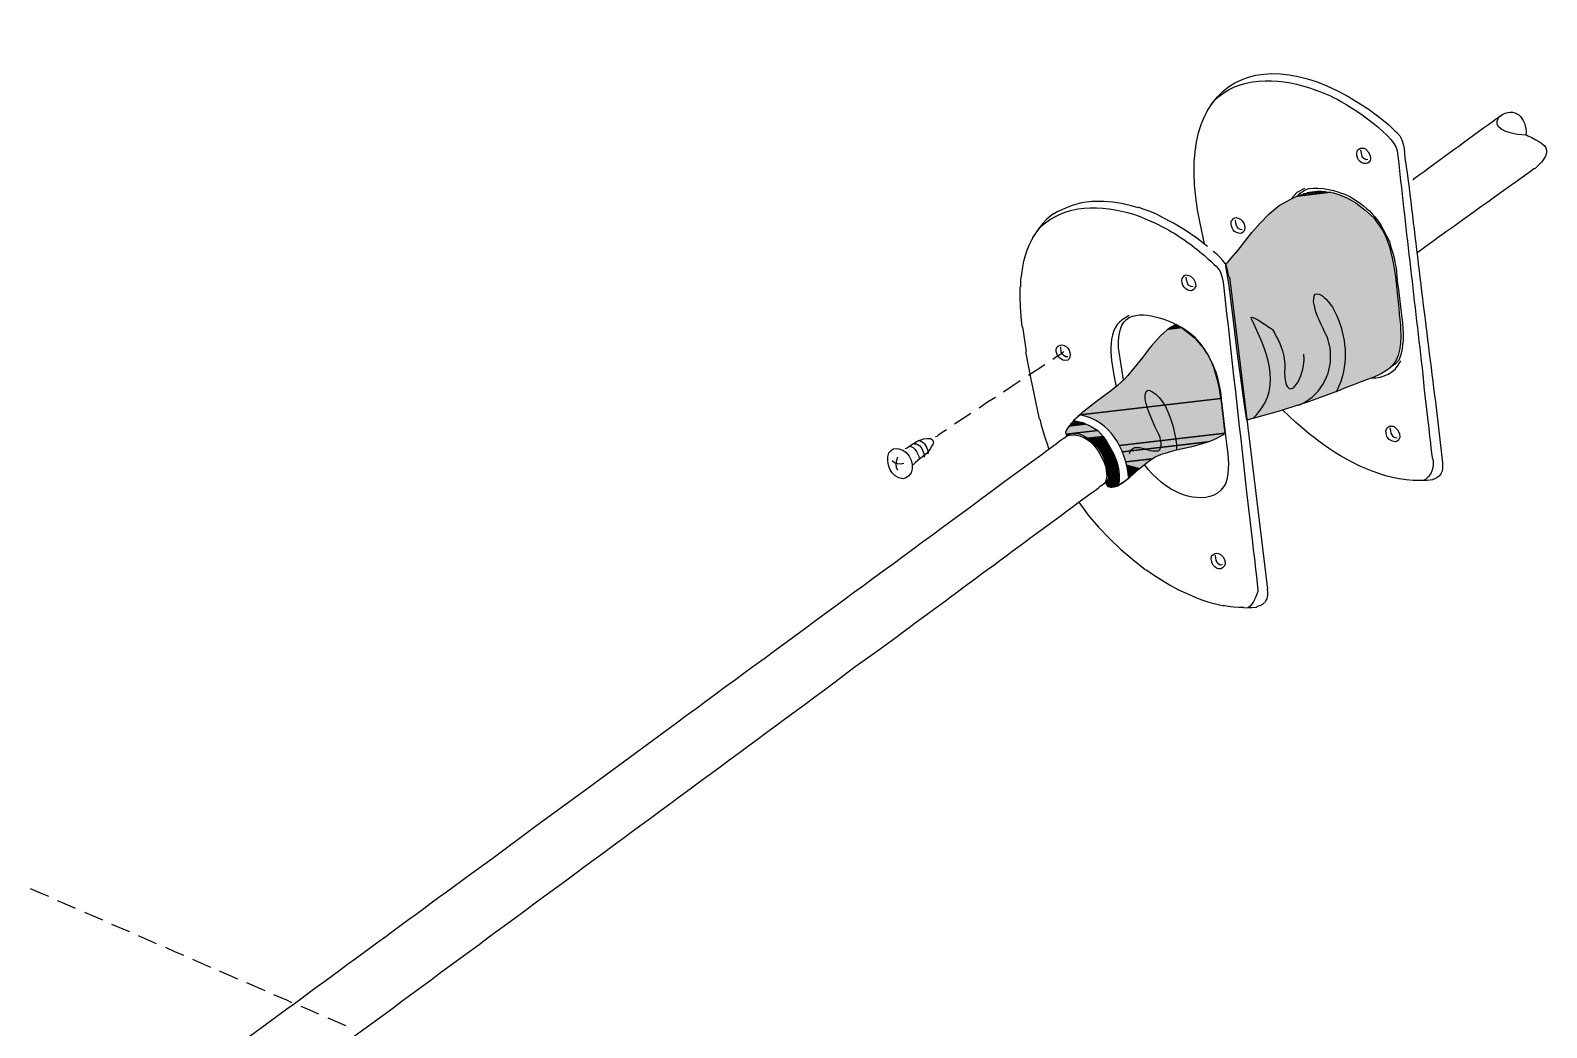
# Model space of a CAD drawing. Extents: x 0 to 563, y 0 to 205.
# Drawn here: x 405.27 to 417.53, y 28.93 to 37 of the extents above; entities that cross this region are included whole.
import ezdxf

# ---------------------------------------------------------------- set-up
doc = ezdxf.new("R2010")
doc.units = 0
doc.header["$LTSCALE"] = 0.3
doc.header["$MEASUREMENT"] = 0
doc.layers.add('1', color=1, linetype='CONTINUOUS')

msp = doc.modelspace()

# ---------------------------------------------------------------- linework, layer by layer
at = {"layer": '1', "color": 41, "lineweight": 25}
for points in [[(414.785, 36.349), (414.812, 36.391), (414.843, 36.43), (414.878, 36.463)], [(415.647, 36.52), (415.713, 36.496), (415.781, 36.468)], [(416.17, 36.3), (416.248, 36.238)], [(417.144, 36.3), (417.164, 36.313)], [(416.248, 36.238), (416.277, 36.21), (416.297, 36.187), (416.317, 36.172)], [(417.099, 36.266), (417.115, 36.279), (417.128, 36.288)], [(417.362, 36.176), (417.36, 36.158), (417.361, 36.151), (417.364, 36.152), (417.376, 36.146), (417.409, 36.132), (417.44, 36.114), (417.466, 36.099), (417.49, 36.084), (417.51, 36.065), (417.522, 36.049), (417.528, 36.028), (417.527, 36.007), (417.519, 35.981)], [(417.361, 36.151), (417.293, 36.157)], [(415.997, 36.02), (416.002, 36.032), (416.012, 36.04), (416.022, 36.045), (416.036, 36.046), (416.051, 36.045), (416.062, 36.039), (416.086, 36.017), (416.1, 35.986), (416.103, 35.958), (416.101, 35.944), (416.092, 35.932), (416.082, 35.924), (416.068, 35.922)], [(416.024, 36.031), (416.027, 36.006), (416.032, 35.989), (416.037, 35.975), (416.046, 35.966), (416.065, 35.954), (416.082, 35.956)], [(415.57, 35.718), (415.509, 35.686), (415.465, 35.638)], [(415.519, 35.663), (415.535, 35.682), (415.574, 35.708)], [(415.869, 35.682), (415.895, 35.674), (415.902, 35.672)], [(416.446, 35.792), (416.45, 35.792), (416.456, 35.8)], [(413.95, 35.615), (413.893, 35.615)], [(414.226, 35.562), (414.16, 35.582), (414.09, 35.599), (414.021, 35.609), (413.95, 35.615)], [(414.415, 35.491), (414.367, 35.514), (414.322, 35.534), (414.274, 35.549), (414.225, 35.569)], [(415.846, 34.083), (415.603, 33.994), (415.357, 33.916), (415.105, 33.847), (415.082, 33.987), (415.062, 34.126), (415.026, 34.4), (414.994, 34.673), (414.959, 34.95), (414.935, 35.09), (414.933, 35.107), (414.939, 35.115), (414.952, 35.127), (414.977, 35.155), (415.03, 35.218), (415.145, 35.363), (415.211, 35.438), (415.284, 35.514), (415.365, 35.581), (415.412, 35.607)], [(415.985, 35.603), (416.059, 35.548), (416.127, 35.485), (416.182, 35.409), (416.207, 35.373)], [(413.525, 35.505), (413.483, 35.468)], [(413.575, 35.532), (413.525, 35.505)], [(414.234, 35.495), (414.301, 35.467), (414.365, 35.439), (414.433, 35.404)], [(414.785, 35.25), (414.699, 35.318), (414.606, 35.382), (414.511, 35.438), (414.412, 35.491)], [(414.761, 35.272), (414.727, 35.439)], [(414.978, 35.454), (414.987, 35.465), (414.997, 35.477), (415.007, 35.482), (415.021, 35.484)], [(415.009, 35.464), (415.011, 35.443), (415.017, 35.423), (415.022, 35.409), (415.031, 35.399), (415.049, 35.391), (415.067, 35.389)], [(413.372, 35.323), (413.399, 35.362), (413.43, 35.401), (413.466, 35.434)], [(415.077, 35.369), (415.067, 35.361), (415.054, 35.356)], [(414.929, 35.114), (414.908, 35.14), (414.884, 35.165), (414.86, 35.187), (414.832, 35.209)], [(416.256, 35.29), (416.268, 35.245), (416.285, 35.197), (416.298, 35.145), (416.301, 35.121)], [(413.298, 35.133), (413.29, 35.083), (413.282, 35.028), (413.274, 34.978), (413.273, 34.924)], [(413.313, 35.185), (413.298, 35.13)], [(414.758, 35.179), (414.789, 35.151), (414.797, 35.145)], [(414.944, 35.073), (414.938, 35.093), (414.929, 35.114)], [(414.959, 35.003), (414.944, 35.073)], [(414.58, 34.991), (414.59, 35.003), (414.599, 35.015), (414.609, 35.02), (414.624, 35.018), (414.635, 35.015), (414.649, 35.01), (414.673, 34.988), (414.687, 34.961), (414.691, 34.929), (414.679, 34.907), (414.669, 34.899), (414.656, 34.893)], [(414.611, 35.002), (414.614, 34.981), (414.62, 34.96), (414.625, 34.947), (414.633, 34.937), (414.652, 34.929), (414.67, 34.927)], [(414.963, 35.004), (415.272, 32.48)], [(413.269, 34.924), (413.268, 34.845), (413.27, 34.764), (413.276, 34.683), (413.285, 34.602)], [(415.676, 34.685), (415.66, 34.73), (415.651, 34.771), (415.644, 34.802), (415.645, 34.827)], [(415.745, 34.825), (415.77, 34.796), (415.795, 34.76)], [(416.33, 34.9), (416.356, 34.672)], [(413.289, 34.602), (413.32, 34.4)], [(414.066, 34.43), (414.067, 34.487), (414.072, 34.537), (414.081, 34.581)], [(414.153, 34.693), (414.103, 34.662)], [(414.581, 34.593), (414.531, 34.619), (414.494, 34.601), (414.458, 34.575)], [(414.505, 34.634), (414.577, 34.593), (414.651, 34.537)], [(415.141, 34.666), (415.14, 34.676), (415.147, 34.68), (415.165, 34.672), (415.177, 34.666), (415.192, 34.657)], [(415.3, 34.588), (415.307, 34.582), (415.311, 34.579)], [(416.345, 34.617), (416.347, 34.596)], [(413.664, 34.34), (413.655, 34.332), (413.627, 34.329), (413.616, 34.331), (413.589, 34.349), (413.576, 34.362), (413.572, 34.369), (413.561, 34.4), (413.563, 34.414), (413.565, 34.428), (413.571, 34.44), (413.581, 34.448), (413.594, 34.453), (413.608, 34.455)], [(413.426, 33.854), (413.358, 34.191), (413.316, 34.399)], [(413.536, 34.34), (413.556, 34.356), (413.579, 34.37), (413.612, 34.391), (413.622, 34.399), (413.625, 34.4)], [(413.596, 34.439), (413.601, 34.397), (413.609, 34.384), (413.618, 34.374), (413.637, 34.362), (413.655, 34.361)], [(414.107, 34.172), (414.066, 34.43)], [(415.406, 34.344), (415.412, 34.295), (415.411, 34.27), (415.408, 34.234)], [(415.562, 34.288), (415.567, 34.335), (415.565, 34.381)], [(416.332, 34.332), (416.304, 34.3), (416.264, 34.274)], [(413.338, 34.21), (413.47, 34.296)], [(415.761, 34.226), (415.78, 34.313)], [(416.111, 34.188), (416.146, 34.189), (416.181, 34.193), (416.215, 34.204), (416.246, 34.218), (416.276, 34.236), (416.305, 34.261), (416.326, 34.292), (416.35, 34.327)], [(413.137, 34.076), (413.203, 34.12), (413.272, 34.167)], [(414.059, 34.127), (414, 34.081), (413.889, 33.997), (413.791, 33.921), (413.749, 33.885), (413.714, 33.852), (413.682, 33.82), (413.661, 33.792), (413.646, 33.769), (413.637, 33.747), (413.643, 33.726), (413.648, 33.72), (413.652, 33.717), (413.651, 33.72), (413.661, 33.728), (413.688, 33.739), (413.717, 33.739)], [(414.037, 34.167), (414.046, 34.118)], [(414.305, 34.088), (414.32, 34.086), (414.335, 34.077)], [(415.878, 34.204), (415.865, 34.16), (415.845, 34.115), (415.825, 34.073)], [(412.939, 33.946), (413.008, 33.994), (413.071, 34.033)], [(414.897, 34.015), (414.934, 33.699)], [(415.525, 33.967), (415.549, 33.977), (415.578, 33.995), (415.605, 34.012)], [(412.741, 33.813), (412.747, 33.821), (412.873, 33.903)], [(413.429, 33.854), (413.442, 33.806), (413.467, 33.716), (413.483, 33.669)], [(413.763, 33.886), (413.756, 33.889), (413.717, 33.856), (413.704, 33.844), (413.777, 33.827), (413.845, 33.796), (413.899, 33.763), (413.943, 33.715), (413.973, 33.672), (413.996, 33.629), (414.028, 33.572), (414.054, 33.5), (414.067, 33.452), (414.072, 33.403), (414.071, 33.353), (414.067, 33.328), (414.064, 33.32), (414.068, 33.321), (414.074, 33.325), (414.084, 33.33), (414.098, 33.338), (414.15, 33.38), (414.148, 33.394)], [(414.366, 33.597), (414.384, 33.599), (414.4, 33.608), (414.409, 33.624), (414.41, 33.649), (414.412, 33.663), (414.406, 33.684), (414.403, 33.705), (414.393, 33.729), (414.361, 33.796), (414.336, 33.853), (414.313, 33.904), (414.297, 33.948)], [(415.153, 33.86), (415.185, 33.892)], [(415.718, 33.652), (415.609, 33.735), (415.498, 33.829), (415.394, 33.927)], [(412.585, 33.713), (412.589, 33.714), (412.599, 33.718), (412.612, 33.731), (412.632, 33.744), (412.655, 33.757), (412.675, 33.77)], [(413.959, 33.34), (413.961, 33.347), (413.967, 33.359), (413.974, 33.392), (413.966, 33.462), (413.954, 33.5), (413.916, 33.58), (413.891, 33.617), (413.862, 33.652), (413.827, 33.68), (413.792, 33.701), (413.755, 33.718), (413.711, 33.724), (413.669, 33.722), (413.648, 33.716), (413.642, 33.712), (413.632, 33.704), (413.619, 33.695), (413.602, 33.683), (413.583, 33.67), (413.563, 33.653)], [(414.506, 33.802), (414.528, 33.702), (414.534, 33.652), (414.536, 33.603)], [(414.873, 33.706), (414.909, 33.728), (414.925, 33.741), (414.929, 33.741), (414.928, 33.745)], [(416.261, 33.783), (416.264, 33.758), (416.269, 33.741), (416.275, 33.727), (416.283, 33.714), (416.302, 33.706), (416.32, 33.704)], [(412.21, 33.581), (412.226, 33.597), (412.245, 33.613), (412.27, 33.616), (412.291, 33.615)], [(412.341, 33.614), (412.344, 33.618), (412.358, 33.623), (412.394, 33.648), (412.43, 33.67), (412.44, 33.675), (412.447, 33.679), (412.488, 33.695), (412.52, 33.698), (412.545, 33.698), (412.56, 33.689), (412.569, 33.672), (412.564, 33.65), (412.555, 33.635)], [(412.374, 33.635), (412.388, 33.633), (412.407, 33.625), (412.419, 33.612), (412.432, 33.592), (412.451, 33.555), (412.454, 33.527)], [(412.414, 33.654), (412.432, 33.656)], [(412.443, 33.682), (412.461, 33.681)], [(413.483, 33.672), (413.504, 33.611)], [(414.155, 33.576), (414.163, 33.602), (414.179, 33.615), (414.196, 33.624)], [(416.592, 33.626), (416.598, 33.58)], [(412.33, 33.495), (412.309, 33.489), (412.28, 33.493), (412.255, 33.5), (412.235, 33.516)], [(412.278, 33.546), (412.27, 33.52), (412.266, 33.491), (412.269, 33.467), (412.279, 33.443)], [(412.425, 33.503), (412.412, 33.49), (412.406, 33.486)], [(412.497, 33.561), (412.495, 33.546)], [(412.526, 33.585), (412.523, 33.574)], [(413.936, 33.565), (413.955, 33.521), (413.968, 33.473), (413.971, 33.42), (413.972, 33.409), (413.976, 33.406), (413.98, 33.399), (413.985, 33.389), (413.986, 33.382), (413.98, 33.367), (413.965, 33.344), (413.967, 33.33), (413.972, 33.32), (413.98, 33.311), (414.006, 33.303), (414.03, 33.306), (414.061, 33.316), (414.094, 33.338), (414.127, 33.36), (414.159, 33.388), (414.23, 33.45), (414.302, 33.508), (414.338, 33.534)], [(414.41, 33.346), (414.338, 33.413), (414.305, 33.448), (414.276, 33.487)], [(412.367, 33.393), (412.347, 33.38), (412.323, 33.373)], [(414.941, 33.366), (414.93, 33.332), (414.916, 33.306)], [(416.603, 33.442), (416.589, 33.409), (416.57, 33.389), (416.551, 33.369), (416.531, 33.359)], [(413.746, 33.184), (413.822, 33.079), (413.905, 32.982), (413.994, 32.889), (414.086, 32.8), (414.181, 32.719), (414.282, 32.638)], [(414.818, 32.743), (414.827, 32.755), (414.837, 32.763), (414.847, 32.768), (414.861, 32.77), (414.872, 32.767), (414.887, 32.762), (414.911, 32.74), (414.925, 32.71), (414.928, 32.681), (414.923, 32.667), (414.916, 32.659), (414.907, 32.651), (414.893, 32.645)], [(414.848, 32.754), (414.853, 32.712), (414.862, 32.699), (414.87, 32.689), (414.889, 32.677), (414.907, 32.679)], [(414.286, 32.639), (414.348, 32.596), (414.413, 32.554), (414.478, 32.515), (414.547, 32.477), (414.614, 32.446), (414.685, 32.415)], [(415.181, 32.583), (415.188, 32.523)], [(414.682, 32.415), (414.741, 32.393), (414.797, 32.375), (414.914, 32.346)], [(415.184, 32.438), (415.17, 32.407), (415.156, 32.374), (415.134, 32.346), (415.118, 32.33)], [(415.216, 32.349), (415.232, 32.358), (415.245, 32.37)], [(415.249, 32.37), (415.258, 32.386), (415.267, 32.401), (415.272, 32.416), (415.273, 32.434)], [(415.273, 32.434), (415.274, 32.455), (415.272, 32.48)], [(414.913, 32.349), (414.953, 32.343), (414.997, 32.337), (415.04, 32.335), (415.079, 32.333)], [(415.079, 32.329), (415.111, 32.33), (415.143, 32.33)], [(415.143, 32.33), (415.185, 32.335)], [(415.185, 32.338), (415.202, 32.344), (415.216, 32.349)], [(405.267, 30.058), (405.361, 30.019), (405.413, 29.997)], [(405.485, 29.962), (405.526, 29.946), (405.63, 29.901)], [(405.706, 29.867), (405.851, 29.806)], [(405.923, 29.772), (406.061, 29.713), (406.069, 29.711)], [(406.14, 29.68), (406.286, 29.615)], [(406.361, 29.585), (406.432, 29.55), (406.507, 29.52)], [(406.578, 29.489), (406.724, 29.424)], [(406.795, 29.393), (406.807, 29.388), (406.942, 29.329)], [(407.016, 29.298), (407.163, 29.234)], [(407.234, 29.203), (407.339, 29.158), (407.38, 29.138)], [(407.455, 29.108), (407.507, 29.085), (407.597, 29.046)], [(407.672, 29.012), (407.81, 28.954), (407.818, 28.951)]]:
    msp.add_lwpolyline(points, dxfattribs=at)
for points in [[(416.32, 36.023), (416.329, 35.942, 0.001372), (416.527, 34.216), (416.538, 34.089), (416.564, 33.864)], [(416.392, 35.896), (416.401, 35.844), (416.409, 35.781, 0.001888), (416.628, 33.993), (416.685, 33.502), (416.687, 33.456), (416.682, 33.434), (416.671, 33.411), (416.659, 33.392), (416.635, 33.378), (416.605, 33.364), (416.563, 33.359)], [(417.435, 35.882), (417.425, 35.878), (417.408, 35.865), (417.386, 35.848, 0.001234), (416.496, 35.211), (416.483, 35.202), (416.48, 35.199)], [(414.897, 35.025), (414.903, 34.997), (414.911, 34.962), (414.917, 34.913, -0.000541), (415.099, 33.288), (415.144, 32.902)], [(413.334, 33.484), (413.245, 33.42), (413.147, 33.349), (413.039, 33.268, -0.000095), (410.491, 31.396), (409.738, 30.842), (409.364, 30.568), (408.998, 30.297), (408.817, 30.166, -0.000244), (406.849, 28.721), (406.767, 28.661), (406.695, 28.607), (406.633, 28.56)], [(406.751, 28.034), (406.775, 28.043), (406.782, 28.048), (406.788, 28.056), (406.801, 28.064, 0.000016), (411.765, 31.722), (411.938, 31.853), (412.109, 31.976), (412.276, 32.098, -0.0002), (413.838, 33.251), (413.864, 33.269), (413.887, 33.285), (413.906, 33.302)]]:
    msp.add_lwpolyline(points, format="xyb", dxfattribs=at)
for points in [[(415.512, 35.658), (415.779, 35.689), (415.509, 35.658)], [(415.512, 35.658), (415.779, 35.689)], [(415.564, 35.675), (415.736, 35.695), (415.56, 35.674)], [(415.564, 35.675), (415.736, 35.695)], [(415.609, 35.687), (415.707, 35.699), (415.591, 35.685)], [(415.609, 35.687), (415.707, 35.699)], [(415.612, 35.688), (415.693, 35.697), (415.609, 35.687)], [(415.612, 35.688), (415.693, 35.697)], [(413.756, 33.889), (414.893, 34.021)], [(413.756, 33.889), (414.893, 34.021)], [(413.711, 33.852), (413.704, 33.844)], [(413.704, 33.844), (413.704, 33.844)], [(413.704, 33.844), (413.708, 33.844)], [(413.714, 33.852), (413.711, 33.852)], [(413.717, 33.856), (413.714, 33.852)], [(413.714, 33.852), (413.714, 33.852)], [(413.73, 33.868), (413.717, 33.856)], [(413.736, 33.876), (413.73, 33.868)], [(413.749, 33.885), (413.736, 33.876)], [(413.749, 33.885), (413.736, 33.876)], [(413.753, 33.888), (413.749, 33.885)], [(413.749, 33.885), (413.749, 33.885)], [(413.749, 33.885), (413.749, 33.885)], [(413.756, 33.889), (413.753, 33.888)], [(413.753, 33.888), (413.756, 33.889)], [(413.643, 33.733), (413.688, 33.739)], [(413.643, 33.733), (413.688, 33.739)], [(413.643, 33.726), (413.668, 33.729), (413.661, 33.728)], [(413.643, 33.726), (413.661, 33.728)], [(413.648, 33.72), (413.651, 33.72)], [(413.648, 33.72), (413.651, 33.72)], [(413.688, 33.739), (413.899, 33.763)], [(413.688, 33.739), (413.899, 33.763)], [(414.073, 33.641), (414.925, 33.741)], [(414.073, 33.641), (414.929, 33.741), (414.925, 33.741)], [(416.249, 33.792), (416.259, 33.797), (416.273, 33.798), (416.288, 33.797), (416.299, 33.791), (416.323, 33.769), (416.337, 33.738), (416.341, 33.707), (416.335, 33.695), (416.329, 33.684), (416.32, 33.676), (416.306, 33.671), (416.295, 33.673), (416.281, 33.675), (416.254, 33.69), (416.245, 33.703), (416.237, 33.712), (416.23, 33.744), (416.228, 33.758), (416.234, 33.772), (416.24, 33.784)], [(413.817, 33.7), (413.943, 33.715)], [(413.817, 33.7), (413.943, 33.715)], [(414.097, 33.591), (414.795, 33.672), (414.788, 33.671)], [(414.097, 33.591), (414.788, 33.671)], [(414.124, 33.509), (414.338, 33.534)], [(414.124, 33.509), (414.341, 33.534), (414.338, 33.534)], [(414.124, 33.359), (414.107, 33.347)], [(414.13, 33.364), (414.127, 33.36)], [(414.143, 33.376), (414.13, 33.364)], [(414.15, 33.38), (414.143, 33.376)], [(414.15, 33.38), (414.15, 33.38)], [(413.98, 33.311), (414.064, 33.32)], [(413.98, 33.311), (414.064, 33.32)], [(414.002, 33.302), (414.03, 33.306), (414.006, 33.303)], [(414.068, 33.321), (414.064, 33.32)], [(414.068, 33.321), (414.064, 33.32)], [(414.064, 33.32), (414.064, 33.32)], [(414.064, 33.32), (414.064, 33.32)], [(414.064, 33.32), (414.064, 33.32)], [(414.071, 33.325), (414.068, 33.321)], [(414.084, 33.33), (414.074, 33.325)], [(414.091, 33.334), (414.084, 33.33)], [(414.091, 33.334), (414.084, 33.33)], [(414.094, 33.338), (414.091, 33.334)], [(414.091, 33.334), (414.091, 33.334)], [(414.098, 33.338), (414.094, 33.338)], [(414.094, 33.338), (414.094, 33.338)], [(414.104, 33.343), (414.098, 33.338)], [(414.107, 33.347), (414.104, 33.343)]]:
    msp.add_lwpolyline(points, close=True, dxfattribs=at)
for points in [[(414.727, 35.439), (414.468, 36.616), (415.248, 36.998), (416.17, 36.3)], [(414.878, 36.463), (415.081, 36.636), (415.413, 36.609), (415.647, 36.52)], [(415.781, 36.468), (415.891, 36.418), (416.29, 36.17), (416.32, 36.023)], [(417.293, 36.157), (417.228, 36.164), (417.07, 36.207), (417.144, 36.3)], [(417.128, 36.288), (417.246, 36.39), (417.355, 36.32), (417.362, 36.176)], [(416.317, 36.172), (416.392, 36.103), (416.372, 35.987), (416.392, 35.896)], [(416.456, 35.8), (416.671, 35.953), (416.882, 36.114), (417.099, 36.266)], [(416.068, 35.922), (416.021, 35.911), (415.976, 35.98), (415.997, 36.02)], [(417.519, 35.981), (417.475, 35.908), (417.483, 35.933), (417.435, 35.882)], [(415.412, 35.607), (415.613, 35.727), (415.784, 35.728), (415.985, 35.603)], [(415.574, 35.708), (415.644, 35.745), (415.8, 35.709), (415.869, 35.682)], [(413.466, 35.434), (413.68, 35.612), (413.988, 35.581), (414.234, 35.495)], [(413.893, 35.615), (413.775, 35.615), (413.679, 35.583), (413.575, 35.532)], [(415.902, 35.672), (416.086, 35.572), (416.169, 35.483), (416.256, 35.29)], [(413.483, 35.468), (413.403, 35.382), (413.35, 35.296), (413.313, 35.185)], [(415.054, 35.356), (415.003, 35.352), (414.968, 35.407), (414.978, 35.454)], [(415.021, 35.484), (415.069, 35.473), (415.109, 35.414), (415.077, 35.369)], [(414.433, 35.404), (414.541, 35.349), (414.666, 35.259), (414.758, 35.179)], [(416.207, 35.373), (416.311, 35.173), (416.32, 34.844), (416.345, 34.617)], [(414.797, 35.145), (414.834, 35.108), (414.881, 35.077), (414.897, 35.025)], [(416.301, 35.121), (416.317, 35.069), (416.318, 34.951), (416.33, 34.9)], [(414.656, 34.893), (414.605, 34.889), (414.57, 34.945), (414.58, 34.991)], [(415.645, 34.827), (415.645, 34.906), (415.718, 34.853), (415.745, 34.825)], [(414.081, 34.581), (414.137, 34.768), (414.38, 34.686), (414.505, 34.634)], [(415.795, 34.76), (415.89, 34.592), (415.925, 34.392), (415.878, 34.204)], [(414.103, 34.662), (413.954, 34.563), (414.01, 34.317), (414.037, 34.167)], [(414.928, 33.745), (414.889, 34.055), (414.886, 34.407), (414.581, 34.593)], [(415.185, 33.892), (415.397, 34.132), (415.259, 34.416), (415.141, 34.666)], [(415.192, 34.657), (415.229, 34.636), (415.263, 34.609), (415.3, 34.588)], [(415.311, 34.579), (415.351, 34.505), (415.396, 34.429), (415.406, 34.344)], [(415.78, 34.313), (415.791, 34.503), (415.737, 34.527), (415.676, 34.685)], [(416.347, 34.596), (416.371, 34.194), (416.186, 34.238), (415.846, 34.083)], [(416.356, 34.672), (416.372, 34.573), (416.376, 34.415), (416.332, 34.332)], [(413.608, 34.455), (413.658, 34.452), (413.695, 34.381), (413.664, 34.34)], [(414.458, 34.575), (414.315, 34.46), (414.212, 34.257), (414.059, 34.127)], [(414.651, 34.537), (414.807, 34.402), (414.878, 34.217), (414.897, 34.015)], [(415.408, 34.234), (415.415, 33.982), (415.541, 34.134), (415.562, 34.288)], [(415.605, 34.012), (415.682, 34.066), (415.728, 34.14), (415.761, 34.226)], [(414.297, 33.948), (414.293, 33.984), (414.258, 34.065), (414.305, 34.088)], [(414.335, 34.077), (414.423, 34.037), (414.483, 33.884), (414.506, 33.802)], [(414.148, 33.394), (414.123, 33.612), (413.997, 33.844), (413.763, 33.886)], [(416.564, 33.864), (416.574, 33.785), (416.583, 33.705), (416.592, 33.626)], [(413.717, 33.739), (413.797, 33.743), (413.906, 33.632), (413.936, 33.565)], [(412.291, 33.615), (412.378, 33.602), (412.441, 33.454), (412.367, 33.393)], [(412.555, 33.635), (412.522, 33.565), (412.476, 33.555), (412.425, 33.503)], [(412.432, 33.656), (412.476, 33.633), (412.481, 33.603), (412.497, 33.561)], [(412.461, 33.681), (412.497, 33.665), (412.522, 33.624), (412.526, 33.585)], [(413.563, 33.653), (413.487, 33.6), (413.409, 33.54), (413.334, 33.484)], [(414.196, 33.624), (414.255, 33.636), (414.308, 33.594), (414.366, 33.597)], [(414.338, 33.534), (414.461, 33.614), (414.727, 33.625), (414.873, 33.706)], [(414.934, 33.699), (414.946, 33.577), (414.969, 33.491), (414.941, 33.366)], [(416.563, 33.359), (416.256, 33.339), (415.963, 33.478), (415.718, 33.652)], [(412.323, 33.373), (412.228, 33.377), (412.175, 33.501), (412.21, 33.581)], [(416.598, 33.58), (416.603, 33.522), (416.621, 33.51), (416.603, 33.442)], [(413.906, 33.302), (413.923, 33.314), (413.942, 33.329), (413.959, 33.34)], [(414.916, 33.306), (414.799, 33.145), (414.53, 33.237), (414.41, 33.346)], [(415.144, 32.902), (415.156, 32.796), (415.169, 32.689), (415.181, 32.583)], [(414.893, 32.645), (414.842, 32.636), (414.808, 32.7), (414.818, 32.743)], [(415.188, 32.523), (415.19, 32.484), (415.203, 32.474), (415.184, 32.438)]]:
    msp.add_open_spline(points, degree=3, dxfattribs=at)
for points in [[(415.509, 35.658), (415.819, 35.68), (415.465, 35.638)], [(415.465, 35.638), (415.819, 35.68), (415.823, 35.677)], [(415.509, 35.658), (415.779, 35.689), (415.819, 35.68)], [(415.56, 35.674), (415.776, 35.689), (415.512, 35.658)], [(415.56, 35.674), (415.736, 35.695), (415.776, 35.689)], [(415.591, 35.685), (415.732, 35.695), (415.564, 35.675)], [(415.591, 35.685), (415.707, 35.699), (415.732, 35.695)], [(415.65, 35.696), (415.686, 35.696), (415.612, 35.688)], [(415.301, 35.523), (415.993, 35.597), (415.284, 35.514)], [(415.284, 35.514), (415.993, 35.597), (416.059, 35.548)], [(415.365, 35.581), (415.985, 35.603), (415.301, 35.523)], [(415.301, 35.523), (415.985, 35.603), (415.993, 35.597)], [(415.379, 35.586), (415.912, 35.644), (415.365, 35.581)], [(415.365, 35.581), (415.912, 35.644), (415.985, 35.603)], [(415.412, 35.607), (415.901, 35.647), (415.379, 35.586)], [(415.379, 35.586), (415.901, 35.647), (415.912, 35.644)], [(415.458, 35.634), (415.864, 35.66), (415.412, 35.607)], [(415.412, 35.607), (415.864, 35.66), (415.901, 35.647)], [(415.465, 35.638), (415.823, 35.677), (415.458, 35.634)], [(415.458, 35.634), (415.823, 35.677), (415.864, 35.66)], [(415.151, 35.371), (416.131, 35.478), (415.145, 35.363)], [(415.145, 35.363), (416.131, 35.478), (416.181, 35.416)], [(415.211, 35.438), (416.127, 35.485), (415.151, 35.371)], [(415.151, 35.371), (416.127, 35.485), (416.131, 35.478)], [(415.224, 35.45), (416.067, 35.538), (415.211, 35.438)], [(415.211, 35.438), (416.067, 35.538), (416.127, 35.485)], [(415.284, 35.514), (416.059, 35.548), (415.224, 35.45)], [(415.224, 35.45), (416.059, 35.548), (416.067, 35.538)], [(415.03, 35.218), (416.226, 35.333), (415.005, 35.19)], [(415.005, 35.19), (416.226, 35.333), (416.24, 35.302)], [(415.046, 35.238), (416.216, 35.356), (415.03, 35.218)], [(415.03, 35.218), (416.216, 35.356), (416.226, 35.333)], [(415.084, 35.281), (416.207, 35.373), (415.046, 35.238)], [(415.046, 35.238), (416.207, 35.373), (416.216, 35.356)], [(415.086, 35.289), (416.182, 35.409), (415.084, 35.281)], [(415.084, 35.281), (416.182, 35.409), (416.207, 35.373)], [(415.145, 35.363), (416.181, 35.416), (415.086, 35.289)], [(415.086, 35.289), (416.181, 35.416), (416.182, 35.409)], [(414.939, 35.115), (416.252, 35.261), (414.933, 35.107)], [(414.933, 35.107), (416.252, 35.261), (416.257, 35.251)], [(414.933, 35.107), (416.257, 35.251), (414.934, 35.097)], [(414.934, 35.097), (416.257, 35.251), (416.258, 35.244)], [(414.934, 35.097), (416.258, 35.244), (414.935, 35.09)], [(414.935, 35.09), (416.258, 35.244), (416.273, 35.178)], [(414.952, 35.127), (416.251, 35.268), (414.939, 35.115)], [(414.939, 35.115), (416.251, 35.268), (416.252, 35.261)], [(414.965, 35.143), (416.247, 35.278), (414.952, 35.127)], [(414.952, 35.127), (416.247, 35.278), (416.251, 35.268)], [(414.977, 35.155), (416.245, 35.292), (414.965, 35.143)], [(414.965, 35.143), (416.245, 35.292), (416.247, 35.278)], [(415.005, 35.19), (416.24, 35.302), (414.977, 35.155)], [(414.977, 35.155), (416.24, 35.302), (416.245, 35.292)], [(414.935, 35.09), (416.273, 35.178), (414.947, 35.023)], [(414.947, 35.023), (416.273, 35.178), (416.287, 35.116)], [(414.947, 35.023), (416.287, 35.116), (414.957, 34.961)], [(414.957, 34.961), (416.287, 35.116), (416.288, 35.105)], [(414.957, 34.961), (416.288, 35.105), (414.959, 34.95)], [(414.959, 34.95), (416.288, 35.105), (416.308, 34.994)], [(414.959, 34.95), (416.308, 34.994), (414.975, 34.838)], [(414.975, 34.838), (416.308, 34.994), (416.316, 34.927)], [(414.975, 34.838), (416.316, 34.927), (414.983, 34.772)], [(414.983, 34.772), (416.316, 34.927), (416.321, 34.856)], [(414.983, 34.772), (416.321, 34.856), (414.991, 34.701)], [(414.991, 34.701), (416.321, 34.856), (416.324, 34.828)], [(414.991, 34.701), (416.324, 34.828), (414.994, 34.673)], [(414.994, 34.673), (416.324, 34.828), (416.331, 34.772)], [(414.994, 34.673), (416.331, 34.772), (415.001, 34.617)], [(415.001, 34.617), (416.331, 34.772), (416.336, 34.727)], [(415.001, 34.617), (416.336, 34.727), (415.006, 34.572)], [(415.006, 34.572), (416.336, 34.727), (416.338, 34.674)], [(414.465, 34.58), (414.588, 34.59), (414.458, 34.575)], [(414.458, 34.575), (414.588, 34.59), (414.619, 34.569)], [(414.494, 34.601), (414.581, 34.593), (414.465, 34.58)], [(414.465, 34.58), (414.581, 34.593), (414.588, 34.59)], [(414.531, 34.619), (414.558, 34.608), (414.494, 34.601)], [(414.494, 34.601), (414.558, 34.608), (414.581, 34.593)], [(415.006, 34.572), (416.338, 34.674), (415.012, 34.519)], [(415.012, 34.519), (416.338, 34.674), (416.345, 34.617)], [(415.012, 34.519), (416.345, 34.617), (415.019, 34.463)], [(415.019, 34.463), (416.345, 34.617), (416.346, 34.607)], [(415.019, 34.463), (416.346, 34.607), (415.02, 34.452)], [(415.02, 34.452), (416.346, 34.607), (416.347, 34.596)], [(415.02, 34.452), (416.347, 34.596), (415.021, 34.442)], [(415.021, 34.442), (416.347, 34.596), (416.346, 34.578)], [(415.021, 34.442), (416.346, 34.578), (415.023, 34.424)], [(415.023, 34.424), (416.346, 34.578), (416.345, 34.554)], [(414.328, 34.439), (414.731, 34.465), (414.31, 34.416)], [(414.31, 34.416), (414.731, 34.465), (414.756, 34.429)], [(414.344, 34.459), (414.711, 34.484), (414.328, 34.439)], [(414.328, 34.439), (414.711, 34.484), (414.731, 34.465)], [(414.378, 34.498), (414.698, 34.5), (414.344, 34.459)], [(414.344, 34.459), (414.698, 34.5), (414.711, 34.484)], [(414.391, 34.514), (414.666, 34.532), (414.378, 34.498)], [(414.378, 34.498), (414.666, 34.532), (414.698, 34.5)], [(414.416, 34.538), (414.65, 34.544), (414.391, 34.514)], [(414.391, 34.514), (414.65, 34.544), (414.666, 34.532)], [(414.423, 34.546), (414.627, 34.563), (414.416, 34.538)], [(414.416, 34.538), (414.627, 34.563), (414.65, 34.544)], [(414.458, 34.575), (414.619, 34.569), (414.423, 34.546)], [(414.423, 34.546), (414.619, 34.569), (414.627, 34.563)], [(415.023, 34.424), (416.345, 34.554), (415.026, 34.4)], [(415.026, 34.4), (416.345, 34.554), (416.346, 34.518)], [(415.026, 34.4), (416.346, 34.518), (415.03, 34.365)], [(415.03, 34.365), (416.346, 34.518), (416.345, 34.465)], [(415.03, 34.365), (416.345, 34.465), (415.04, 34.312)], [(415.04, 34.312), (416.345, 34.465), (416.34, 34.418)], [(414.204, 34.283), (414.802, 34.338), (414.192, 34.267)], [(414.192, 34.267), (414.802, 34.338), (414.821, 34.298)], [(414.263, 34.357), (414.797, 34.352), (414.204, 34.283)], [(414.204, 34.283), (414.797, 34.352), (414.802, 34.338)], [(414.276, 34.373), (414.761, 34.415), (414.263, 34.357)], [(414.263, 34.357), (414.761, 34.415), (414.797, 34.352)], [(414.31, 34.416), (414.756, 34.429), (414.276, 34.373)], [(414.276, 34.373), (414.756, 34.429), (414.761, 34.415)], [(415.04, 34.312), (416.34, 34.418), (415.045, 34.267)], [(415.045, 34.267), (416.34, 34.418), (416.334, 34.378)], [(415.045, 34.267), (416.334, 34.378), (415.05, 34.228)], [(415.05, 34.228), (416.334, 34.378), (416.32, 34.344)], [(415.05, 34.228), (416.32, 34.344), (415.054, 34.197)], [(415.054, 34.197), (416.32, 34.344), (416.299, 34.313)], [(414.085, 34.151), (414.852, 34.219), (414.059, 34.127)], [(414.059, 34.127), (414.852, 34.219), (414.862, 34.196)], [(414.11, 34.176), (414.846, 34.24), (414.085, 34.151)], [(414.085, 34.151), (414.846, 34.24), (414.852, 34.219)], [(414.126, 34.192), (414.836, 34.26), (414.11, 34.176)], [(414.11, 34.176), (414.836, 34.26), (414.846, 34.24)], [(414.151, 34.219), (414.831, 34.274), (414.126, 34.192)], [(414.126, 34.192), (414.831, 34.274), (414.836, 34.26)], [(414.192, 34.267), (414.821, 34.298), (414.151, 34.219)], [(414.151, 34.219), (414.821, 34.298), (414.831, 34.274)], [(415.054, 34.197), (416.299, 34.313), (415.057, 34.169)], [(415.057, 34.169), (416.299, 34.313), (416.274, 34.282)], [(415.057, 34.169), (416.274, 34.282), (415.06, 34.141)], [(415.06, 34.141), (416.274, 34.282), (416.251, 34.265)], [(415.06, 34.141), (416.251, 34.265), (415.062, 34.126)], [(415.062, 34.126), (416.251, 34.265), (416.238, 34.253)], [(415.062, 34.126), (416.238, 34.253), (415.063, 34.116)], [(415.063, 34.116), (416.238, 34.253), (416.219, 34.237)], [(415.063, 34.116), (416.219, 34.237), (415.065, 34.102)], [(415.065, 34.102), (416.219, 34.237), (416.192, 34.223)], [(415.065, 34.102), (416.192, 34.223), (415.066, 34.091)], [(415.066, 34.091), (416.192, 34.223), (416.08, 34.174)], [(413.945, 34.039), (414.879, 34.112), (413.889, 33.997)], [(413.889, 33.997), (414.879, 34.112), (414.882, 34.084)], [(413.971, 34.06), (414.874, 34.147), (413.945, 34.039)], [(413.945, 34.039), (414.874, 34.147), (414.879, 34.112)], [(413.987, 34.072), (414.872, 34.165), (413.971, 34.06)], [(413.971, 34.06), (414.872, 34.165), (414.874, 34.147)], [(414, 34.081), (414.868, 34.175), (413.987, 34.072)], [(413.987, 34.072), (414.868, 34.175), (414.872, 34.165)], [(414.02, 34.097), (414.863, 34.182), (414, 34.081)], [(414, 34.081), (414.863, 34.182), (414.868, 34.175)], [(414.059, 34.127), (414.862, 34.196), (414.02, 34.097)], [(414.02, 34.097), (414.862, 34.196), (414.863, 34.182)], [(415.066, 34.091), (416.08, 34.174), (415.07, 34.056)], [(415.07, 34.056), (416.08, 34.174), (415.846, 34.083)], [(413.791, 33.921), (414.893, 34.021), (413.756, 33.889)], [(413.756, 33.889), (414.893, 34.021), (414.893, 34.018)], [(413.756, 33.889), (414.893, 34.018), (413.763, 33.886)], [(413.763, 33.886), (414.893, 34.018), (414.894, 34.011)], [(413.763, 33.886), (414.894, 34.011), (413.789, 33.882)], [(413.789, 33.882), (414.894, 34.011), (414.897, 33.983)], [(413.789, 33.882), (414.897, 33.983), (413.848, 33.861)], [(413.84, 33.959), (414.889, 34.05), (413.791, 33.921)], [(413.791, 33.921), (414.889, 34.05), (414.893, 34.021)], [(413.843, 33.963), (414.882, 34.081), (413.84, 33.959)], [(413.84, 33.959), (414.882, 34.081), (414.889, 34.05)], [(413.889, 33.997), (414.882, 34.084), (413.843, 33.963)], [(413.843, 33.963), (414.882, 34.084), (414.882, 34.081)], [(413.848, 33.861), (414.897, 33.983), (414.901, 33.951)], [(415.07, 34.056), (415.846, 34.083), (415.081, 33.994)], [(415.081, 33.994), (415.846, 34.083), (415.825, 34.073)], [(415.081, 33.994), (415.825, 34.073), (415.082, 33.987)], [(415.082, 33.987), (415.825, 34.073), (415.603, 33.994)], [(415.082, 33.987), (415.603, 33.994), (415.091, 33.934)], [(415.091, 33.934), (415.603, 33.994), (415.357, 33.916)], [(413.704, 33.844), (413.76, 33.829), (413.682, 33.82)], [(413.704, 33.844), (413.708, 33.844), (413.76, 33.829)], [(413.848, 33.861), (414.901, 33.951), (413.894, 33.834)], [(413.894, 33.834), (414.901, 33.951), (414.902, 33.941)], [(413.894, 33.834), (414.902, 33.941), (413.913, 33.825)], [(413.913, 33.825), (414.902, 33.941), (414.912, 33.889)], [(413.913, 33.825), (414.912, 33.889), (413.972, 33.779)], [(413.972, 33.779), (414.912, 33.889), (414.919, 33.825)], [(415.091, 33.934), (415.357, 33.916), (415.097, 33.885)], [(415.097, 33.885), (415.357, 33.916), (415.105, 33.847)], [(413.646, 33.769), (413.88, 33.775), (413.637, 33.747)], [(413.637, 33.747), (413.88, 33.775), (413.899, 33.763)], [(413.637, 33.747), (413.899, 33.763), (413.643, 33.733)], [(413.643, 33.733), (413.688, 33.739), (413.668, 33.729)], [(413.643, 33.733), (413.668, 33.729), (413.643, 33.726)], [(413.643, 33.726), (413.661, 33.728), (413.651, 33.72)], [(413.643, 33.726), (413.651, 33.72), (413.648, 33.72)], [(413.649, 33.773), (413.853, 33.793), (413.646, 33.769)], [(413.646, 33.769), (413.853, 33.793), (413.88, 33.775)], [(413.648, 33.72), (413.651, 33.72), (413.652, 33.717)], [(413.661, 33.792), (413.845, 33.796), (413.649, 33.773)], [(413.649, 33.773), (413.845, 33.796), (413.853, 33.793)], [(413.676, 33.816), (413.811, 33.81), (413.661, 33.792)], [(413.661, 33.792), (413.811, 33.81), (413.845, 33.796)], [(413.682, 33.82), (413.777, 33.827), (413.676, 33.816)], [(413.676, 33.816), (413.777, 33.827), (413.811, 33.81)], [(413.682, 33.82), (413.76, 33.829), (413.777, 33.827)], [(413.688, 33.739), (413.899, 33.763), (413.903, 33.76)], [(413.688, 33.739), (413.903, 33.76), (413.717, 33.739)], [(413.717, 33.739), (413.903, 33.76), (413.91, 33.754)], [(413.717, 33.739), (413.91, 33.754), (413.749, 33.735)], [(413.749, 33.735), (413.91, 33.754), (413.923, 33.738)], [(413.749, 33.735), (413.923, 33.738), (413.783, 33.721)], [(413.783, 33.721), (413.923, 33.738), (413.943, 33.715)], [(413.783, 33.721), (413.943, 33.715), (413.817, 33.7)], [(413.972, 33.779), (414.919, 33.825), (414.025, 33.721)], [(414.025, 33.721), (414.919, 33.825), (414.919, 33.822)], [(414.025, 33.721), (414.919, 33.822), (414.028, 33.718)], [(414.028, 33.718), (414.919, 33.822), (414.926, 33.762)], [(414.028, 33.718), (414.926, 33.762), (414.063, 33.662)], [(414.063, 33.662), (414.926, 33.762), (414.927, 33.755)], [(414.063, 33.662), (414.927, 33.755), (414.068, 33.655)], [(414.068, 33.655), (414.927, 33.755), (414.928, 33.745)], [(414.068, 33.655), (414.928, 33.745), (414.073, 33.645)], [(414.073, 33.645), (414.928, 33.745), (414.929, 33.741)], [(414.073, 33.645), (414.929, 33.741), (414.073, 33.641)], [(414.073, 33.641), (414.925, 33.741), (414.909, 33.728)], [(414.073, 33.641), (414.909, 33.728), (414.078, 33.631)], [(414.078, 33.631), (414.909, 33.728), (414.873, 33.706)], [(413.817, 33.7), (413.943, 33.715), (413.961, 33.689)], [(413.817, 33.7), (413.961, 33.689), (413.848, 33.676)], [(413.848, 33.676), (413.961, 33.689), (413.973, 33.672)], [(413.848, 33.676), (413.973, 33.672), (413.865, 33.66)], [(413.865, 33.66), (413.973, 33.672), (413.982, 33.656)], [(413.865, 33.66), (413.982, 33.656), (413.881, 33.644)], [(413.881, 33.644), (413.982, 33.656), (413.996, 33.629)], [(413.881, 33.644), (413.996, 33.629), (413.901, 33.618)], [(413.901, 33.618), (413.996, 33.629), (414.001, 33.619)], [(413.901, 33.618), (414.001, 33.619), (413.91, 33.608)], [(413.91, 33.608), (414.001, 33.619), (414.024, 33.575)], [(413.91, 33.608), (414.024, 33.575), (413.936, 33.565)], [(414.078, 33.631), (414.873, 33.706), (414.087, 33.615)], [(414.087, 33.615), (414.873, 33.706), (414.795, 33.672)], [(414.087, 33.615), (414.795, 33.672), (414.097, 33.591)], [(414.097, 33.591), (414.788, 33.671), (414.712, 33.648)], [(414.097, 33.591), (414.712, 33.648), (414.102, 33.577)], [(414.102, 33.577), (414.712, 33.648), (414.54, 33.603)], [(414.102, 33.577), (414.54, 33.603), (414.108, 33.553)], [(414.108, 33.553), (414.54, 33.603), (414.453, 33.583)], [(413.936, 33.565), (414.024, 33.575), (414.028, 33.572)], [(413.936, 33.565), (414.028, 33.572), (413.936, 33.561)], [(413.936, 33.561), (414.028, 33.572), (414.043, 33.531)], [(413.936, 33.561), (414.043, 33.531), (413.955, 33.521)], [(413.955, 33.521), (414.043, 33.531), (414.054, 33.5)], [(413.955, 33.521), (414.054, 33.5), (413.963, 33.49)], [(413.963, 33.49), (414.054, 33.5), (414.059, 33.483)], [(413.963, 33.49), (414.059, 33.483), (413.968, 33.473)], [(413.968, 33.473), (414.059, 33.483), (414.067, 33.452)], [(413.968, 33.473), (414.067, 33.452), (413.968, 33.441)], [(414.108, 33.553), (414.453, 33.583), (414.113, 33.543)], [(414.113, 33.543), (414.453, 33.583), (414.412, 33.571)], [(414.113, 33.543), (414.412, 33.571), (414.114, 33.536)], [(414.114, 33.536), (414.412, 33.571), (414.375, 33.556)], [(414.114, 33.536), (414.375, 33.556), (414.118, 33.526)], [(414.118, 33.526), (414.375, 33.556), (414.341, 33.534)], [(414.118, 33.526), (414.341, 33.534), (414.124, 33.509)], [(414.124, 33.509), (414.338, 33.534), (414.302, 33.508)], [(414.124, 33.509), (414.302, 33.508), (414.13, 33.488)], [(414.13, 33.488), (414.302, 33.508), (414.24, 33.458)], [(414.13, 33.488), (414.24, 33.458), (414.142, 33.447)], [(413.98, 33.367), (414.071, 33.357), (413.965, 33.344)], [(413.965, 33.344), (414.071, 33.357), (414.071, 33.353)], [(413.965, 33.344), (414.071, 33.353), (413.966, 33.341)], [(413.966, 33.341), (414.071, 33.353), (414.069, 33.342)], [(413.968, 33.441), (414.067, 33.452), (414.069, 33.431)], [(413.968, 33.441), (414.069, 33.431), (413.971, 33.42)], [(413.971, 33.42), (414.069, 33.431), (414.07, 33.421)], [(413.971, 33.42), (414.07, 33.421), (413.972, 33.409)], [(413.972, 33.409), (414.07, 33.421), (414.071, 33.417)], [(413.972, 33.409), (414.071, 33.417), (413.976, 33.406)], [(413.976, 33.406), (414.071, 33.417), (414.071, 33.41)], [(413.976, 33.406), (414.071, 33.41), (413.98, 33.399)], [(413.98, 33.399), (414.071, 33.41), (414.072, 33.403)], [(413.98, 33.399), (414.072, 33.403), (413.981, 33.392)], [(413.986, 33.382), (414.072, 33.378), (413.98, 33.367)], [(413.98, 33.367), (414.072, 33.378), (414.071, 33.357)], [(413.981, 33.392), (414.072, 33.403), (414.069, 33.399)], [(413.981, 33.392), (414.069, 33.399), (413.985, 33.389)], [(413.985, 33.389), (414.069, 33.399), (414.07, 33.392)], [(413.985, 33.389), (414.07, 33.392), (413.986, 33.382)], [(413.986, 33.382), (414.07, 33.392), (414.072, 33.378)], [(414.124, 33.359), (414.127, 33.36), (414.107, 33.347)], [(414.13, 33.364), (414.127, 33.36), (414.124, 33.359)], [(414.142, 33.447), (414.24, 33.458), (414.23, 33.45)], [(414.142, 33.447), (414.23, 33.45), (414.143, 33.44)], [(414.143, 33.44), (414.23, 33.45), (414.169, 33.397)], [(414.143, 33.44), (414.169, 33.397), (414.148, 33.394)], [(414.148, 33.394), (414.169, 33.397), (414.159, 33.388)], [(414.148, 33.394), (414.159, 33.388), (414.149, 33.387)], [(414.149, 33.387), (414.159, 33.388), (414.15, 33.38)], [(413.966, 33.341), (414.069, 33.342), (413.967, 33.33)], [(413.967, 33.33), (414.069, 33.342), (414.066, 33.331)], [(413.967, 33.33), (414.066, 33.331), (413.972, 33.32)], [(413.972, 33.32), (414.066, 33.331), (414.067, 33.328)], [(413.972, 33.32), (414.067, 33.328), (413.972, 33.317)], [(413.972, 33.317), (414.067, 33.328), (414.064, 33.32)], [(413.972, 33.317), (414.064, 33.32), (413.98, 33.311)], [(413.98, 33.311), (414.064, 33.32), (414.061, 33.316)], [(413.98, 33.311), (414.061, 33.316), (413.98, 33.307)], [(413.98, 33.307), (414.061, 33.316), (414.03, 33.306)], [(413.98, 33.307), (414.03, 33.306), (414.002, 33.302)], [(414.071, 33.325), (414.074, 33.325), (414.068, 33.321)], [(414.084, 33.33), (414.074, 33.325), (414.071, 33.325)]]:
    msp.add_solid(points, dxfattribs=at)

doc.saveas('drawing.dxf')
